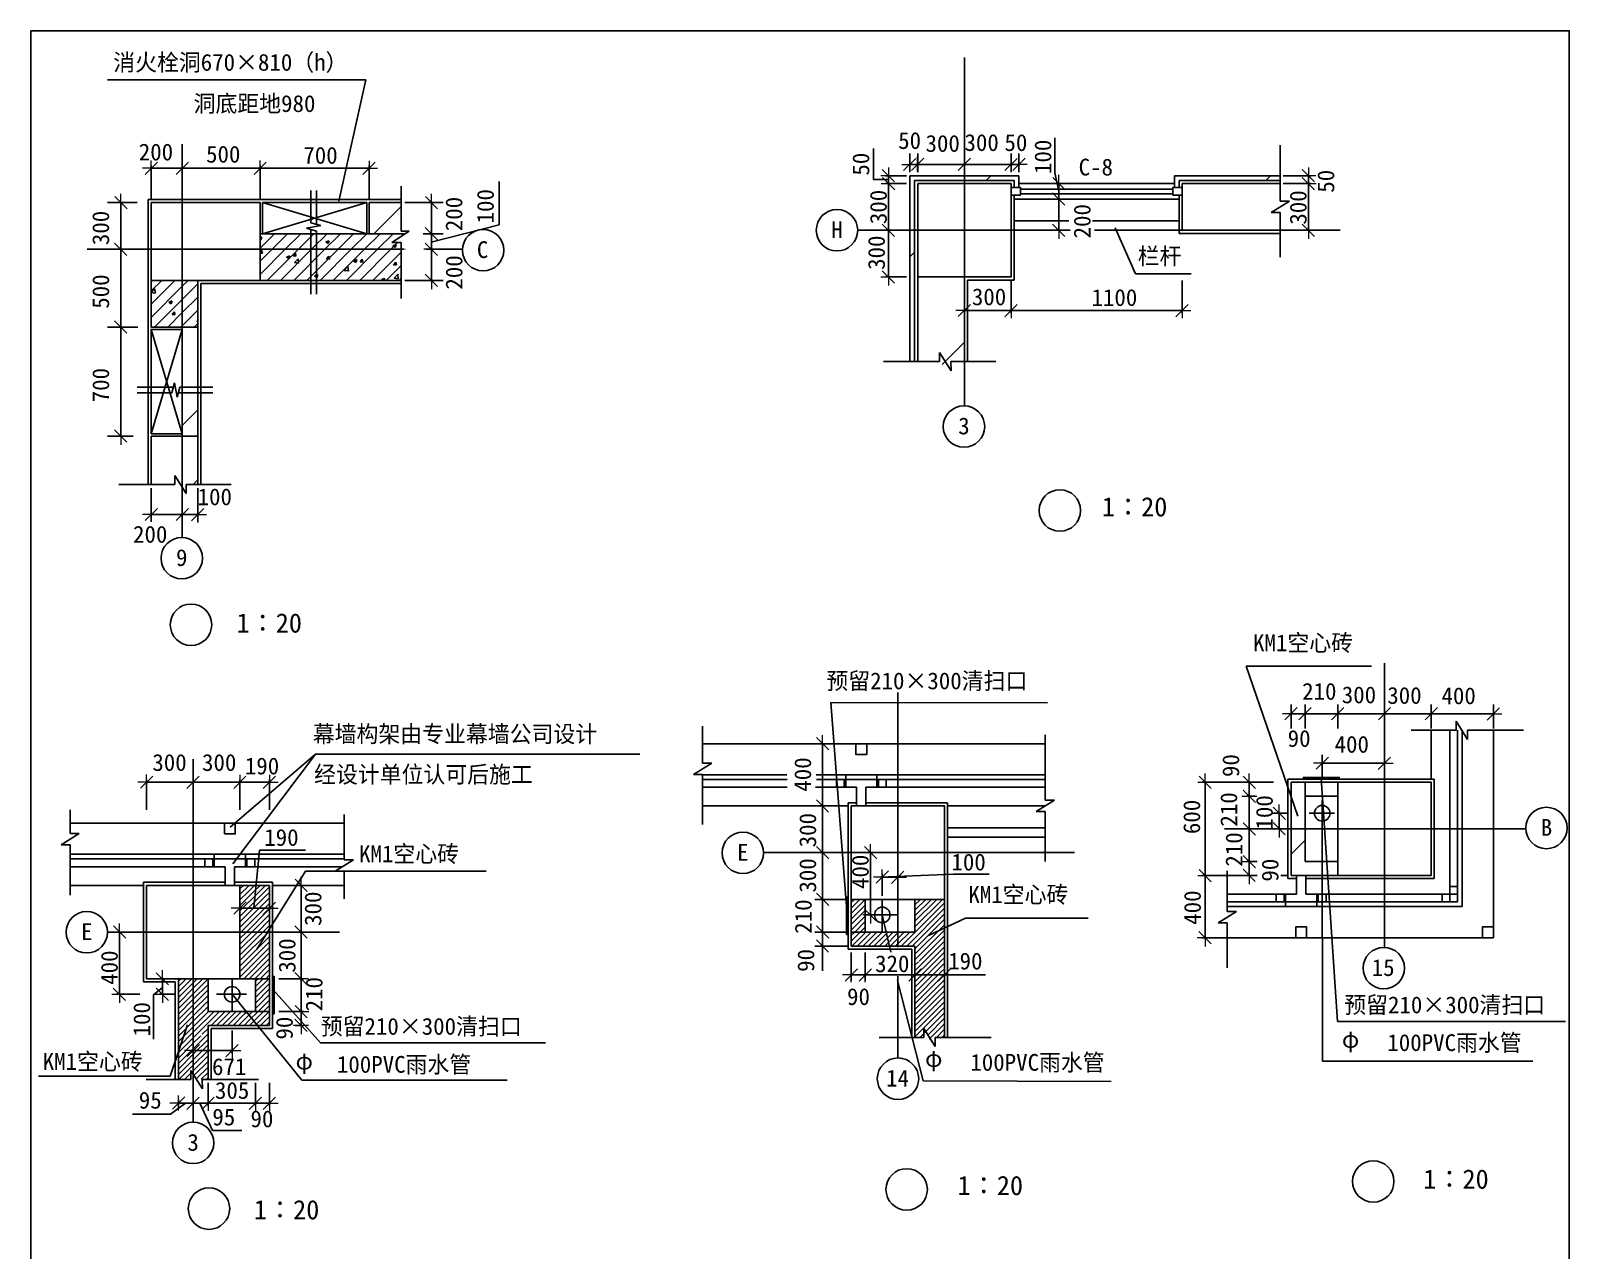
# Model space of a CAD drawing. Header units: metres. Extents: x 19712 to 59663, y -13056 to 41151.
# Drawn here: x 19712 to 59663, y 9496 to 41151 of the extents above; entities that cross this region are included whole.
import ezdxf

# ---------------------------------------------------------------- set-up
doc = ezdxf.new("R2010")
doc.units = ezdxf.units.M
for name, color, linetype in [('AXIS', 3, 'Continuous'), ('DOTE', 14, 'Continuous'), ('HATCH', 8, 'Continuous'), ('OTHER', 7, 'Continuous'), ('PUB_TEXT', 7, 'Continuous'), ('Q', 4, 'Continuous'), ('TEXT', 3, 'Continuous'), ('WALL', 4, 'Continuous'), ('WINDOW', 2, 'Continuous'), ('消防栓', 6, 'Continuous')]:
    doc.layers.add(name, color=color, linetype=linetype)
pattern_1 = [(45, (0, 0), (-2721.87, 2721.87), [])]

# ---------------------------------------------------------------- blocks, each defined once
blk = doc.blocks.new('_DIMX')
at = {"lineweight": 15}
for p, q in [((-711.17, 0), (747.42, 0)), ((1.41, 635.41), (1.41, -667.56))]:
    blk.add_line(p, q, dxfattribs=at)
blk.add_lwpolyline([(-539.72, -540.16), (525.27, 522.92)])

msp = doc.modelspace()

# ---------------------------------------------------------------- hatches: boundary and pattern name
at = {"layer": 'HATCH'}
h = msp.add_hatch(dxfattribs=at)
h.set_pattern_fill('ANSI31', scale=808.25)
h.paths.add_polyline_path([(42541.18, 32557.49), (42662.41, 32557.49), (42662.41, 35972.2), (42541.18, 35972.2)])
h.paths.add_polyline_path([(42662.41, 37265.41), (43955.62, 37265.41), (43955.62, 37386.64), (42541.18, 37386.64), (42541.18, 35972.2), (42662.41, 35972.2)])
h.paths.add_polyline_path([(45248.82, 37265.41), (45248.82, 37083.55), (45370.06, 37083.55), (45370.06, 37386.64), (43955.62, 37386.64), (43955.62, 37265.41)])
h = msp.add_hatch(dxfattribs=at)
h.set_pattern_fill('ANSI31', scale=808.25)
h.paths.add_polyline_path([(52143.95, 37265.41), (52143.95, 37386.64), (49411.32, 37386.64), (49411.32, 37083.55), (49532.56, 37083.55), (49532.56, 37265.41)])
h = msp.add_hatch(dxfattribs=at)
h.set_pattern_fill('AN31C', scale=1212.38)
h.set_pattern_definition(pattern_1)
h.paths.add_polyline_path([(49613.39, 37184.58), (49613.39, 35972.2), (52143.95, 35972.2), (52143.95, 36473.29), (51966.13, 36529.87), (52321.76, 36626.86), (52143.95, 36683.44), (52143.95, 37184.58)])
h = msp.add_hatch(dxfattribs=at)
h.set_pattern_fill('ANSI31', scale=808.25)
h.paths.add_polyline_path([(28495.6, 35882.82), (29469.92, 35882.82), (29509.96, 35893.74), (29332.15, 35950.32), (29332.15, 36691.09), (28495.6, 36691.09)])
h = msp.add_hatch(dxfattribs=at)
h.set_pattern_fill('AN31C', scale=1212.38)
h.set_pattern_definition(pattern_1)
h.paths.add_polyline_path([(42743.24, 32557.49), (43252.81, 32557.49), (43309.38, 32735.3), (43406.37, 32379.67), (43462.95, 32557.49), (43955.62, 32557.49), (43955.62, 34759.82), (42743.24, 34759.82)])
h = msp.add_hatch(dxfattribs=at)
h.set_pattern_fill('ANSI31', scale=808.2)
h.paths.add_polyline_path([(23647.19, 31896.56), (24050.13, 31896.56), (24050.13, 33458), (23647.19, 33458)])
h.paths.add_polyline_path([(23647.19, 31896.56), (23647.19, 31755.12), (24050.13, 31755.12), (24050.13, 31896.56)])
h.paths.add_polyline_path([(24050.13, 31755.12), (23647.19, 31755.12), (23647.19, 30629.11), (24050.13, 30629.11)])
h = msp.add_hatch(dxfattribs=at)
h.set_pattern_fill('AN31C', scale=1212.38)
h.set_pattern_definition(pattern_1)
h.paths.add_polyline_path([(23647.19, 30629.11), (22837.83, 30629.11), (22837.83, 30629.09), (22837.75, 30629.09), (22837.75, 29367.93), (23300.66, 29367.93), (23357.24, 29545.74), (23454.23, 29190.11), (23510.81, 29367.93), (23647.19, 29367.93)])
h.paths.add_polyline_path([(24050.13, 30629.11), (23647.19, 30629.11), (23647.19, 29367.93), (24050.13, 29367.93)])
h = msp.add_hatch(dxfattribs=at)
h.set_pattern_fill('ANSI31', scale=808.25)
h.paths.add_polyline_path([(53651.75, 19222.26), (53651.75, 19585.98), (52803.08, 19585.98), (52803.08, 21283.31), (52803.08, 21647.02), (52439.37, 21647.02), (52439.37, 19222.26)])
h.paths.add_polyline_path([(53651.75, 21283.31), (53651.75, 21647.02), (52803.08, 21647.02), (52803.08, 21283.31)])

# ---------------------------------------------------------------- linework, layer by layer
for p, q in [((46305.59, 37464.6), (46305.59, 38370.87)), ((41596.47, 37288.41), (41596.47, 38091.62)), ((31875.12, 36111.48), (31875.12, 37242.68)), ((41985.14, 37288.41), (41596.47, 37288.41)), ((46407.24, 36984.53), (46305.59, 37464.6)), ((30111.77, 35666.42), (31875.12, 36111.48)), ((25506.33, 18375.83), (25652.24, 19884.71)), ((25652.24, 19884.71), (26848.24, 19884.71)), ((41981.29, 19186.2), (43674.04, 19260.73)), ((43674.04, 19260.73), (44597.88, 19260.73)), ((23133.03, 16314.94), (22895.71, 16120.95)), ((22895.71, 16120.95), (22895.71, 14978.57)), ((23733.05, 13310.06), (23342.87, 13023.57)), ((24104.5, 13309.04), (24432.83, 12603.46)), ((23342.87, 13023.57), (22355.67, 13023.57)), ((24432.83, 12603.46), (25188.63, 12603.46))]:
    msp.add_line(p, q)
msp.add_lwpolyline([(19711.79, 41151.23), (59663.38, 41151.23), (59663.38, -13056.27), (19711.79, -13056.27)], close=True)
at = {"layer": 'AXIS'}
for p, q in [((42541.18, 37477.05), (42541.18, 37966.25)), ((42743.24, 37477.05), (42743.24, 37966.25)), ((42743.24, 37477.05), (42743.24, 37966.25)), ((43955.62, 37477.05), (43955.62, 37966.25)), ((43955.62, 37477.05), (43955.62, 37966.25)), ((45168, 37477.05), (45168, 37966.25)), ((45168, 37477.05), (45168, 37966.25)), ((45370.06, 37477.05), (45370.06, 37966.25)), ((22837.83, 36781.41), (22837.83, 37656.2)), ((22838.13, 37580.87), (23646.89, 37580.87)), ((23647.19, 36781.41), (23647.19, 37656.2)), ((23647.19, 36781.41), (23647.19, 37656.2)), ((23647.49, 37580.87), (25666.41, 37580.87)), ((25666.71, 36781.41), (25666.71, 37656.2)), ((25666.71, 36781.41), (25666.71, 37656.2)), ((25667.01, 37580.87), (28495.29, 37580.87)), ((28495.6, 36781.41), (28495.6, 37656.2)), ((42540.87, 37683.08), (42540.57, 37683.08)), ((42743.24, 37683.08), (42541.18, 37683.08)), ((42743.54, 37683.08), (42743.84, 37683.08)), ((42743.54, 37683.08), (43955.32, 37683.08)), ((43955.92, 37683.08), (45167.69, 37683.08)), ((45167.69, 37683.08), (45167.39, 37683.08)), ((45168, 37683.08), (45370.06, 37683.08)), ((45370.36, 37683.08), (45370.66, 37683.08)), ((42450.77, 37386.64), (41911.59, 37386.64)), ((42450.77, 37184.58), (41911.59, 37184.58)), ((42450.77, 37184.58), (41911.59, 37184.58)), ((41986.93, 37386.95), (41986.93, 37387.25)), ((41986.93, 37184.58), (41986.93, 37386.64)), ((41986.93, 37184.28), (41986.93, 37183.98)), ((41986.93, 37184.28), (41986.93, 35972.5)), ((45958.03, 37184.58), (46482.87, 37184.58)), ((46407.53, 37184.28), (46407.53, 36780.76)), ((52234.35, 37386.64), (52963.78, 37386.64)), ((52234.35, 37184.58), (52963.78, 37184.58)), ((52234.35, 37184.58), (52963.78, 37184.58)), ((52888.44, 37386.95), (52888.44, 37387.25)), ((52888.44, 37386.64), (52888.44, 37184.58)), ((52888.44, 37184.28), (52888.44, 37183.98)), ((52888.44, 37184.28), (52888.44, 35972.5)), ((45958.03, 36780.45), (46482.87, 36780.45)), ((45958.03, 36780.45), (46482.87, 36780.45)), ((46407.53, 36780.15), (46407.53, 35972.5)), ((22471.59, 36691.01), (21700.49, 36691.01)), ((22051.03, 36690.7), (22051.03, 35478.94)), ((29422.56, 36691.09), (30417.61, 36691.09)), ((30115.69, 35883.12), (30115.69, 36690.79)), ((42450.77, 35972.2), (41911.59, 35972.2)), ((42450.77, 35972.2), (41911.59, 35972.2)), ((41986.93, 35971.9), (41986.93, 34760.12)), ((45958.03, 35972.2), (46482.87, 35972.2)), ((52234.35, 35972.2), (52963.78, 35972.2)), ((29898.7, 35882.82), (30417.61, 35882.82)), ((29941.34, 35882.82), (30417.61, 35882.82)), ((30115.69, 35478.94), (30115.69, 35882.52)), ((22747.26, 35478.64), (21189.39, 35478.64)), ((22747.35, 35478.64), (21189.39, 35478.64)), ((22051.03, 33458.3), (22051.03, 35478.34)), ((29422.56, 35478.64), (29437.93, 35478.64)), ((29983.5, 35478.64), (30417.61, 35478.64)), ((30115.69, 34670.68), (30115.69, 35478.34)), ((30286.21, 35478.64), (30417.61, 35478.64)), ((42450.77, 34759.82), (41911.59, 34759.82)), ((29422.56, 34670.37), (30417.61, 34670.37)), ((43955.62, 34669.42), (43955.62, 33812.28)), ((45168, 34669.42), (45168, 33812.28)), ((45168, 34669.42), (45168, 33812.28)), ((49613.39, 34669.42), (49613.39, 33812.28)), ((45167.69, 33887.62), (43955.92, 33887.62)), ((49613.08, 33887.62), (45168.3, 33887.62)), ((22491.25, 33458), (21700.49, 33458)), ((22051.03, 30629.39), (22051.03, 33457.69)), ((22373.31, 30629.09), (21700.49, 30629.09)), ((52439.37, 23042.98), (52439.37, 23662.26)), ((52803.08, 23042.98), (52803.08, 23662.26)), ((52803.08, 23042.98), (52803.08, 23662.26)), ((53651.75, 23042.98), (53651.75, 23662.26)), ((53651.75, 23042.98), (53651.75, 23662.26)), ((54864.12, 23042.98), (54864.12, 23662.26)), ((54864.12, 23042.98), (54864.12, 23662.26)), ((56076.5, 23042.98), (56076.5, 23662.26)), ((56076.5, 23042.98), (56076.5, 23662.26)), ((57693.01, 23042.98), (57693.01, 23662.26)), ((52802.78, 23419.75), (52439.67, 23419.75)), ((53651.44, 23419.75), (52803.38, 23419.75)), ((53652.05, 23419.75), (54863.82, 23419.75)), ((54864.43, 23419.75), (56076.2, 23419.75)), ((56076.8, 23419.75), (57692.71, 23419.75)), ((40925.94, 22644.79), (40076.88, 22644.79)), ((40274.21, 21028.59), (40274.21, 22644.49)), ((53247.62, 21774.15), (53247.62, 22356.71)), ((53247.92, 22137), (54863.82, 22137)), ((54864.12, 21774.15), (54864.12, 22356.71)), ((22718.22, 20925.14), (22718.22, 21718.32)), ((22718.53, 21642.99), (23930.3, 21642.99)), ((23930.6, 20925.14), (23930.6, 21718.32)), ((23930.9, 21642.99), (25142.68, 21642.99)), ((25142.98, 20925.14), (25142.98, 21718.32)), ((25142.98, 20925.14), (25142.98, 21718.32)), ((25143.28, 21642.99), (25910.52, 21642.99)), ((25910.82, 20925.14), (25910.82, 21718.32)), ((51986.7, 21647.02), (50130.67, 21647.02)), ((50206.01, 21646.72), (50206.01, 19222.57)), ((51986.7, 21647.02), (51279.16, 21647.02)), ((51354.5, 21283.61), (51354.5, 21646.72)), ((23930.6, 20674.13), (23930.6, 21467.32)), ((51508.94, 21283.31), (51279.16, 21283.31)), ((51354.5, 20434.94), (51354.5, 21283.01)), ((40925.94, 21028.29), (40076.88, 21028.29)), ((40925.94, 21028.29), (40076.88, 21028.29)), ((40274.21, 19816.21), (40274.21, 21027.99)), ((52348.96, 20838.77), (51985.58, 20838.77)), ((52133.62, 20838.47), (52133.62, 20434.94)), ((51986.7, 20434.64), (51279.16, 20434.64)), ((51986.7, 20434.64), (51279.16, 20434.64)), ((51354.5, 19586.28), (51354.5, 20434.34)), ((52348.96, 20434.64), (51819.95, 20434.64)), ((40925.94, 19815.91), (40076.88, 19815.91)), ((40925.94, 19815.91), (40076.88, 19815.91)), ((40274.21, 18603.83), (40274.21, 19815.61)), ((41734.19, 19815.91), (41441.33, 19815.91)), ((41516.67, 18199.71), (41516.67, 19815.61)), ((51555.86, 19585.98), (51279.16, 19585.98)), ((51459.19, 19585.98), (51279.16, 19585.98)), ((51354.5, 19222.57), (51354.5, 19585.68)), ((41824.6, 18693.94), (41824.6, 19256.17)), ((41824.9, 19180.83), (42228.42, 19180.83)), ((42228.72, 18693.94), (42228.72, 19256.17)), ((51450.53, 19222.26), (50130.67, 19222.26)), ((50206.01, 19221.96), (50206.01, 17606.06)), ((51563.25, 19222.26), (51279.16, 19222.26)), ((26156.88, 18967.22), (26806.49, 18967.22)), ((26731.15, 18966.92), (26731.15, 17755.15)), ((25142.98, 17656), (25142.98, 18449.18)), ((25910.82, 17656), (25910.82, 18449.18)), ((40925.94, 18603.53), (40076.88, 18603.53)), ((40925.94, 18603.53), (40076.88, 18603.53)), ((40274.21, 17755.17), (40274.21, 18603.23)), ((25143.28, 18373.84), (25910.52, 18373.84)), ((41734.19, 18199.41), (41441.33, 18199.41)), ((22546.99, 17754.84), (21940.48, 17754.84)), ((22015.82, 16138.64), (22015.82, 17754.54)), ((26156.88, 17754.84), (26806.49, 17754.84)), ((26156.88, 17754.84), (26806.49, 17754.84)), ((26731.15, 17754.54), (26731.15, 16542.77)), ((40925.94, 17754.87), (40076.88, 17754.87)), ((40925.94, 17754.87), (40076.88, 17754.87)), ((40274.21, 16749.48), (40274.21, 17754.57)), ((51986.7, 17605.76), (50130.67, 17605.76)), ((40925.94, 17391.15), (40076.88, 17391.15)), ((41016.34, 17219.92), (41016.34, 16497.99)), ((41380.06, 17219.92), (41380.06, 16497.99)), ((41380.06, 17219.92), (41380.06, 16497.99)), ((42673.26, 17219.92), (42673.26, 16497.99)), ((42673.26, 17219.92), (42673.26, 16497.99)), ((43441.1, 17219.92), (43441.1, 16497.99)), ((23456.28, 16542.47), (23053.01, 16542.47)), ((23128.35, 16138.64), (23128.35, 16542.16)), ((26156.88, 16542.47), (26806.49, 16542.47)), ((26156.88, 16542.47), (26806.49, 16542.47)), ((26731.15, 16542.16), (26731.15, 15694.1)), ((41379.76, 16640.75), (41016.64, 16640.75)), ((42672.96, 16640.75), (41380.36, 16640.75)), ((44504.68, 16640.75), (42673.56, 16640.75)), ((22546.99, 16138.34), (21940.48, 16138.34)), ((23456.28, 16138.34), (23053.01, 16138.34)), ((26156.88, 15693.8), (26806.49, 15693.8)), ((26156.88, 15693.8), (26806.49, 15693.8)), ((26731.15, 15693.5), (26731.15, 15330.39)), ((23930.6, 15199.27), (23930.6, 14601.73)), ((24940.92, 15199.27), (24940.92, 14601.73)), ((26579.56, 15330.09), (26806.49, 15330.09)), ((24940.62, 14677.07), (23930.9, 14677.07)), ((23930.6, 13844.76), (23930.6, 13236.06)), ((23930.6, 13844.76), (23930.6, 13236.06)), ((24314.52, 13844.76), (24314.52, 13236.06)), ((24314.52, 13844.76), (24314.52, 13236.06)), ((25547.11, 13844.76), (25547.11, 13236.06)), ((25547.11, 13844.76), (25547.11, 13236.06)), ((25910.82, 13844.76), (25910.82, 13236.06)), ((23546.68, 13415.02), (23546.68, 13236.06)), ((23546.98, 13311.4), (23930.3, 13311.4)), ((23930.9, 13311.4), (24314.22, 13311.4)), ((24314.82, 13311.4), (25546.81, 13311.4)), ((25547.41, 13311.4), (25910.52, 13311.4))]:
    msp.add_line(p, q, dxfattribs=at)
at = {"layer": 'DOTE'}
for p, q in [((43955.62, 40457.22), (43955.62, 31412.54)), ((23647.19, 38204.07), (23647.19, 28005.96)), ((41191, 35972.2), (46693.7, 35972.2)), ((47335.93, 35972.2), (53717.25, 35972.2)), ((21175.47, 35478.64), (29402.73, 35478.64)), ((30018.7, 35478.64), (30920.08, 35478.64)), ((54864.12, 24737.05), (54864.12, 17350.64)), ((42228.72, 23975.33), (42228.72, 17365.89)), ((23930.6, 22239.87), (23930.6, 12833.99)), ((53567.97, 20838.77), (52909.46, 20838.77)), ((53247.62, 21170.86), (53247.62, 20434.64)), ((50713.95, 20434.64), (58539.08, 20434.64)), ((38744, 19815.91), (46820.19, 19815.91)), ((41824.6, 18603.53), (41824.6, 17754.87)), ((42228.72, 18199.41), (41380.06, 18199.41)), ((21708.6, 17754.84), (27729.78, 17754.84)), ((24940.92, 16542.47), (24940.92, 15693.8)), ((42228.72, 16612.61), (42228.72, 14488.63)), ((25311.38, 16138.34), (24534.43, 16138.34))]:
    msp.add_line(p, q, dxfattribs=at)
at = {"layer": 'HATCH'}
for p, q in [((25142.98, 18873.43), (25236.78, 18967.22)), ((25142.98, 18730.55), (25379.66, 18967.22)), ((25142.98, 18159.03), (25827.99, 18844.03)), ((25142.98, 18587.67), (25353.49, 18798.17)), ((25142.98, 18444.79), (25496.37, 18798.17)), ((25142.98, 18301.91), (25639.25, 18798.17)), ((25353.49, 18798.17), (25522.54, 18967.22)), ((25496.37, 18798.17), (25665.42, 18967.22)), ((25639.25, 18798.17), (25808.3, 18967.22)), ((25782.13, 18798.17), (25910.82, 18926.87)), ((25818.45, 18691.61), (25910.82, 18783.99)), ((25142.98, 18016.15), (25818.45, 18691.61)), ((25142.98, 17873.27), (25818.45, 18548.73)), ((25167.44, 17754.84), (25910.82, 18498.23)), ((25818.45, 18548.73), (25910.82, 18641.11)), ((41016.34, 18520.86), (41099.01, 18603.53)), ((41016.34, 18377.98), (41241.89, 18603.53)), ((41016.34, 18235.1), (41380.06, 18598.81)), ((41016.34, 18092.22), (41380.06, 18455.93)), ((42315.6, 17391.15), (43441.1, 18516.65)), ((42673.26, 18463.22), (42813.58, 18603.53)), ((42673.26, 18320.34), (42956.46, 18603.53)), ((42673.26, 18177.45), (43099.34, 18603.53)), ((42673.26, 18034.57), (43242.22, 18603.53)), ((42673.26, 17891.69), (43385.1, 18603.53)), ((25310.32, 17754.84), (25910.82, 18355.35)), ((25453.2, 17754.84), (25910.82, 18212.46)), ((25596.08, 17754.84), (25910.82, 18069.58)), ((41016.34, 17949.34), (41380.06, 18313.05)), ((41016.34, 17806.46), (41380.06, 18170.17)), ((41107.63, 17754.87), (41380.06, 18027.29)), ((42458.48, 17391.15), (43441.1, 18373.77)), ((42601.36, 17391.15), (43441.1, 18230.89)), ((42673.26, 17320.17), (43441.1, 18088.01)), ((25142.98, 17730.39), (25167.44, 17754.84)), ((25142.98, 17587.51), (25310.32, 17754.84)), ((25142.98, 17444.63), (25453.2, 17754.84)), ((25142.98, 17301.74), (25596.08, 17754.84)), ((25142.98, 17158.86), (25738.96, 17754.84)), ((25142.98, 17015.98), (25881.84, 17754.84)), ((25142.98, 16873.1), (25910.82, 17640.94)), ((25738.96, 17754.84), (25910.82, 17926.7)), ((25881.84, 17754.84), (25910.82, 17783.82)), ((41016.34, 17663.58), (41107.63, 17754.87)), ((41016.34, 17520.7), (41250.51, 17754.87)), ((41029.68, 17391.15), (41393.39, 17754.87)), ((41172.56, 17391.15), (41536.27, 17754.87)), ((41250.51, 17754.87), (41380.06, 17884.41)), ((41315.44, 17391.15), (41679.15, 17754.87)), ((41458.32, 17391.15), (41822.03, 17754.87)), ((41601.2, 17391.15), (41964.91, 17754.87)), ((41744.08, 17391.15), (42107.79, 17754.87)), ((41886.96, 17391.15), (42228.72, 17732.92)), ((42029.84, 17391.15), (42228.72, 17590.04)), ((42228.72, 17732.92), (42250.67, 17754.87)), ((42228.72, 17590.04), (42393.55, 17754.87)), ((42228.72, 17447.16), (42536.43, 17754.87)), ((42673.26, 17177.29), (43441.1, 17945.13)), ((42673.26, 17034.41), (43441.1, 17802.25)), ((42779.39, 16997.66), (43441.1, 17659.37)), ((25142.98, 16730.22), (25910.82, 17498.06)), ((25142.98, 16587.34), (25910.82, 17355.18)), ((25240.98, 16542.47), (25910.82, 17212.3)), ((42172.72, 17391.15), (42228.72, 17447.16)), ((42922.27, 16997.66), (43441.1, 17516.49)), ((43065.15, 16997.66), (43441.1, 17373.61)), ((43208.03, 16997.66), (43441.1, 17230.73)), ((25383.86, 16542.47), (25910.82, 17069.42)), ((25526.74, 16542.47), (25910.82, 16926.54)), ((25669.62, 16542.47), (25910.82, 16783.66)), ((42673.26, 16748.65), (42972.22, 17047.61)), ((42673.26, 16605.77), (43065.15, 16997.66)), ((42673.26, 16462.89), (43208.03, 16997.66)), ((42673.26, 16320.01), (43348.73, 16995.48)), ((42673.26, 16891.53), (42765.63, 16983.9)), ((42673.26, 16177.13), (43348.73, 16852.6)), ((43348.73, 16995.48), (43441.1, 17087.85)), ((43348.73, 16852.6), (43441.1, 16944.97)), ((43348.73, 16709.72), (43441.1, 16802.09)), ((23546.68, 16484.49), (23604.66, 16542.47)), ((23546.68, 16341.61), (23747.54, 16542.47)), ((23546.68, 16198.73), (23890.42, 16542.47)), ((23546.68, 16055.85), (23930.6, 16439.77)), ((23930.6, 16439.77), (24033.3, 16542.47)), ((23930.6, 16296.89), (24176.18, 16542.47)), ((23930.6, 16154.01), (24314.52, 16537.93)), ((23930.6, 16011.13), (24314.52, 16395.05)), ((25547.11, 16484.59), (25604.98, 16542.47)), ((25547.11, 16341.71), (25747.86, 16542.47)), ((25547.11, 16198.83), (25890.75, 16542.47)), ((25547.11, 16055.95), (25910.82, 16419.66)), ((25812.5, 16542.47), (25910.82, 16640.78)), ((42673.26, 16034.25), (43348.73, 16709.72)), ((42673.26, 15891.37), (43441.1, 16659.21)), ((42673.26, 15748.49), (43441.1, 16516.33)), ((23546.68, 15912.97), (23930.6, 16296.89)), ((23546.68, 15770.09), (23930.6, 16154.01)), ((23546.68, 15627.21), (23930.6, 16011.13)), ((23930.6, 15868.25), (24314.52, 16252.17)), ((23930.6, 15725.37), (24314.52, 16109.29)), ((25547.11, 15913.07), (25910.82, 16276.78)), ((25547.11, 15770.19), (25910.82, 16133.9)), ((25613.6, 15693.8), (25910.82, 15991.02)), ((42673.26, 15605.61), (43441.1, 16373.45)), ((42673.26, 15462.73), (43441.1, 16230.57)), ((42673.26, 15319.85), (43441.1, 16087.69)), ((23546.68, 15484.33), (23930.6, 15868.25)), ((23546.68, 15341.45), (23930.6, 15725.37)), ((23546.68, 15198.57), (23930.6, 15582.49)), ((23930.6, 15582.49), (24314.52, 15966.41)), ((23930.6, 15439.6), (24314.52, 15823.52)), ((23930.6, 15296.72), (24327.68, 15693.8)), ((23930.6, 15153.84), (24470.56, 15693.8)), ((23930.6, 15010.96), (24613.44, 15693.8)), ((24392.61, 15330.09), (24756.32, 15693.8)), ((24535.49, 15330.09), (24899.2, 15693.8)), ((24678.37, 15330.09), (25042.08, 15693.8)), ((24821.25, 15330.09), (25184.96, 15693.8)), ((24964.13, 15330.09), (25270.4, 15636.36)), ((25270.4, 15636.36), (25327.84, 15693.8)), ((25327.02, 15550.1), (25470.72, 15693.8)), ((25383.64, 15463.84), (25613.6, 15693.8)), ((25440.26, 15377.58), (25756.48, 15693.8)), ((25535.65, 15330.09), (25899.36, 15693.8)), ((25756.48, 15693.8), (25910.82, 15848.14)), ((25899.36, 15693.8), (25910.82, 15705.26)), ((42673.26, 15176.97), (43441.1, 15944.81)), ((42673.26, 15034.09), (43441.1, 15801.93)), ((42803.52, 15021.47), (43441.1, 15659.05)), ((23546.68, 15055.68), (23930.6, 15439.6)), ((23546.68, 14912.8), (23930.6, 15296.72)), ((24163.92, 15101.4), (24314.52, 15252)), ((25107.01, 15330.09), (25327.02, 15550.1)), ((25249.89, 15330.09), (25383.64, 15463.84)), ((25392.77, 15330.09), (25440.26, 15377.58)), ((25678.53, 15330.09), (25910.82, 15562.38)), ((25821.41, 15330.09), (25910.82, 15419.5)), ((43015.34, 15090.41), (43441.1, 15516.17)), ((43045.95, 14978.14), (43441.1, 15373.29)), ((43232.16, 15021.47), (43441.1, 15230.41)), ((23546.68, 14769.92), (23930.6, 15153.84)), ((23546.68, 14627.04), (23930.6, 15010.96)), ((23546.68, 14484.16), (23930.6, 14868.08)), ((23930.6, 14725.2), (24306.8, 15101.4)), ((23930.6, 14868.08), (24125.74, 15063.22)), ((23930.6, 14582.32), (24314.52, 14966.24)), ((23930.6, 14439.44), (24314.52, 14823.36)), ((24306.8, 15101.4), (24314.52, 15109.12)), ((43375.05, 15021.47), (43441.1, 15087.53)), ((23546.68, 14341.28), (23930.6, 14725.2)), ((23546.68, 14198.4), (23930.6, 14582.32)), ((23546.68, 14055.52), (23930.6, 14439.44)), ((23930.6, 14296.56), (24314.52, 14680.48)), ((23930.6, 14153.68), (24314.52, 14537.6)), ((23947.09, 14027.29), (24314.52, 14394.72)), ((23569.21, 13935.17), (23930.6, 14296.56)), ((23712.09, 13935.17), (23866.55, 14089.63)), ((23877.4, 14100.47), (23930.6, 14153.68)), ((24006.41, 13943.73), (24314.52, 14251.84)), ((24140.73, 13935.17), (24314.52, 14108.96)), ((23938.63, 13875.95), (23939.1, 13876.42)), ((24283.61, 13935.17), (24314.52, 13966.08))]:
    msp.add_line(p, q, dxfattribs=at)
at = {"layer": 'OTHER'}
for p, q in [((52155.01, 36728.9), (52155.01, 38184.06)), ((42541.18, 37386.64), (42541.18, 32557.49)), ((42541.18, 37386.64), (45370.06, 37386.64)), ((42662.41, 37265.41), (42662.41, 32557.49)), ((42662.41, 37265.41), (45248.82, 37265.41)), ((45248.82, 37265.41), (45248.82, 37083.55)), ((45370.06, 37386.64), (45370.06, 37083.55)), ((49411.32, 37386.64), (52143.95, 37386.64)), ((49411.32, 37083.55), (49411.32, 37386.64)), ((49532.56, 37265.41), (52143.95, 37265.41)), ((49532.56, 37083.55), (49532.56, 37265.41)), ((22757, 36771.83), (29332.15, 36771.83)), ((22757, 29367.93), (22757, 36771.83)), ((26988.26, 37006.19), (26988.26, 36165.02)), ((27129.7, 37006.19), (27129.7, 36125.73)), ((29332.15, 37113.57), (29332.15, 35950.32)), ((45248.82, 36881.49), (45248.82, 34679)), ((49532.56, 35891.38), (49532.56, 36881.49)), ((28434.98, 36691.01), (25727.33, 35882.74)), ((25727.33, 36691.01), (28434.98, 35882.74)), ((51920.95, 36434.23), (52394.97, 36729.29)), ((52155.01, 36434.59), (51920.95, 36434.23)), ((52394.97, 36729.29), (52155.01, 36728.9)), ((52155.01, 35271.34), (52155.01, 36434.59)), ((27242.86, 36094.29), (26875.1, 36023.57)), ((26875.1, 36023.57), (27129.7, 35952.85)), ((26988.26, 36165.02), (27242.86, 36094.29)), ((26988.26, 35992.14), (26988.26, 34315.91)), ((46665.98, 36214.68), (45248.82, 36214.68)), ((46707.56, 35972.2), (45248.82, 35972.2)), ((49532.56, 36214.68), (47280.49, 36214.68)), ((49532.56, 35972.2), (47451.44, 35972.2)), ((47871.2, 36032.56), (48402.19, 34841.37)), ((27129.7, 35952.85), (27129.7, 34315.91)), ((29540.03, 35950.68), (29092.19, 35655.62)), ((29092.19, 35655.62), (29332.15, 35656.01)), ((29332.15, 35950.32), (29540.03, 35950.68)), ((29332.15, 35656.01), (29332.15, 34200.85)), ((49532.56, 35891.38), (52143.95, 35891.38)), ((48402.19, 34841.37), (49849.14, 34841.37)), ((29332.15, 34589.55), (24130.96, 34589.55)), ((24130.96, 34589.55), (24130.96, 29367.93)), ((45248.82, 34679), (44036.44, 34679)), ((44036.44, 34679), (44036.44, 32557.49)), ((22837.73, 33397.37), (23646, 30689.73)), ((23646, 33397.37), (22837.73, 30689.73)), ((43314.1, 32801.96), (43314.49, 32562)), ((43609.15, 32327.94), (43314.1, 32801.96)), ((43314.49, 32562), (41859.32, 32562)), ((44772.04, 32562), (43608.8, 32562)), ((43608.8, 32562), (43609.15, 32327.94)), ((23373.57, 31755.12), (23444.29, 32009.72)), ((23444.29, 32009.72), (23515.01, 31641.96)), ((22474.72, 31896.56), (23412.86, 31896.56)), ((22474.72, 31755.12), (23373.57, 31755.12)), ((23515.01, 31641.96), (23585.74, 31896.56)), ((23546.45, 31755.12), (24435.45, 31755.12)), ((23585.74, 31896.56), (24435.45, 31896.56)), ((23454.84, 29609.13), (23455.22, 29369.17)), ((23749.89, 29135.11), (23454.84, 29609.13)), ((23455.22, 29369.17), (22000.06, 29369.17)), ((24912.78, 29369.17), (23749.53, 29369.17)), ((23749.53, 29369.17), (23749.89, 29135.11)), ((51276.47, 24660.59), (52614.53, 20760.24)), ((54528.08, 24660.59), (51276.47, 24660.59)), ((40918.62, 18081.77), (40486.47, 23715.02)), ((46113.08, 23707.14), (40486.47, 23715.02)), ((56724.61, 22997.24), (56724.25, 23231.29)), ((56724.25, 23231.29), (57019.3, 22757.28)), ((37158.8, 22142.19), (37158.8, 23096.04)), ((46057.35, 21180.87), (46057.35, 22878.69)), ((55561.36, 22997.24), (56724.61, 22997.24)), ((56076.5, 21727.85), (56076.5, 22994.54)), ((57018.92, 22997.24), (58474.08, 22997.24)), ((57019.3, 22757.28), (57018.92, 22997.24)), ((57693.01, 17605.76), (57693.01, 22994.54)), ((24886.13, 20478.1), (27104.4, 22375.48)), ((24958.94, 19527.29), (27104.4, 22375.48)), ((27104.4, 22375.48), (35526.42, 22375.48)), ((46054.49, 22644.79), (37142.99, 22644.79)), ((36924.75, 21847.53), (37398.77, 22142.58)), ((37398.77, 22142.58), (37158.8, 22142.19)), ((37158.8, 21847.88), (36924.75, 21847.53)), ((37158.8, 20544.84), (37158.8, 21847.88)), ((40874.9, 21715.3), (40874.9, 21836.54)), ((41683.15, 21715.3), (41683.15, 21836.54)), ((52358.54, 19141.44), (52358.54, 21727.85)), ((52358.54, 21727.85), (56157.33, 21727.85)), ((53641.66, 15436.27), (53223.46, 21750.75)), ((56157.33, 19141.44), (56157.33, 21727.85)), ((45823.3, 20886.2), (46297.31, 21181.25)), ((46297.31, 21181.25), (46057.35, 21180.87)), ((20731.6, 20310.09), (20731.6, 20931.51)), ((27853.25, 19632.04), (27853.25, 20809.1)), ((40935.52, 21028.29), (37142.99, 21028.29)), ((40935.52, 21109.11), (40935.52, 17310.33)), ((41157.79, 21109.11), (40935.52, 21109.11)), ((43521.93, 21109.11), (41400.26, 21109.11)), ((43521.93, 21109.11), (43521.93, 15021.47)), ((46054.49, 21028.29), (43521.93, 21028.29)), ((46057.35, 20886.56), (45823.3, 20886.2)), ((46057.35, 19583.52), (46057.35, 20886.56)), ((53256.02, 14402.16), (53247.62, 20838.77)), ((27850.41, 20583.73), (20722.48, 20583.73)), ((43521.93, 20462.51), (46054.49, 20462.51)), ((20497.54, 20015.43), (20971.56, 20310.48)), ((20731.6, 20015.78), (20497.54, 20015.43)), ((20971.56, 20310.48), (20731.6, 20310.09)), ((20731.6, 18712.75), (20731.6, 20015.78)), ((43521.93, 20220.04), (46054.49, 20220.04)), ((24476.17, 19654.24), (24476.17, 19775.48)), ((25284.43, 19654.24), (25284.43, 19775.48)), ((27619.19, 19337.38), (28093.21, 19632.43)), ((28093.21, 19632.43), (27853.25, 19632.04)), ((26843.07, 19338.27), (25573.8, 17297.58)), ((26843.07, 19338.27), (31537.84, 19338.27)), ((27853.25, 19337.73), (27619.19, 19337.38)), ((27853.25, 18618.96), (27853.25, 19337.73)), ((51546.32, 19222.26), (50778.68, 19222.26)), ((50778.84, 18287.97), (50778.84, 19342.22)), ((52358.54, 19222.26), (52177.47, 19222.26)), ((22637.4, 18967.22), (20722.48, 18967.22)), ((22637.4, 16461.64), (22637.4, 19048.05)), ((22637.4, 19048.05), (24759.06, 19048.05)), ((25001.54, 19048.05), (25991.65, 19048.05)), ((25991.65, 19048.05), (25991.65, 15249.26)), ((25991.65, 18967.22), (27850.41, 18967.22)), ((52358.54, 19141.44), (52580.81, 19141.44)), ((52823.29, 19141.44), (56157.33, 19141.44)), ((52297.92, 18535.25), (52297.92, 18414.01)), ((53106.17, 18535.25), (53106.17, 18414.01)), ((42050.65, 17236.36), (41824.6, 18199.41)), ((43989.48, 18111.85), (43024.47, 17666.99)), ((43989.48, 18111.85), (47174.35, 18111.85)), ((50544.78, 17993.3), (51018.8, 18288.35)), ((50778.84, 17993.66), (50544.78, 17993.3)), ((51018.8, 18288.35), (50778.84, 18287.97)), ((50778.84, 16830.41), (50778.84, 17993.66)), ((41380.06, 17754.87), (41016.34, 17754.87)), ((57693.01, 17605.76), (50778.68, 17605.76)), ((40935.52, 17310.33), (42592.44, 17310.33)), ((42592.44, 17310.33), (42592.44, 15021.47)), ((23465.86, 16461.64), (22637.4, 16461.64)), ((23465.86, 16461.64), (23465.86, 13935.17)), ((25910.82, 16542.47), (25547.11, 16542.47)), ((42888.03, 13888.91), (42223.45, 16500.19)), ((26750.4, 13912.02), (24940.92, 16138.34)), ((27236.92, 14883.44), (26012.12, 16249.24)), ((25910.82, 15693.8), (25547.11, 15693.8)), ((23329.45, 14017.25), (23782.57, 15346.61)), ((25991.65, 15249.26), (24395.35, 15249.26)), ((24395.35, 15249.26), (24395.35, 13935.17)), ((42904.34, 15019.74), (42903.98, 15253.8)), ((42903.98, 15253.8), (43199.04, 14779.78)), ((59565.12, 15430.09), (53641.66, 15436.27)), ((27236.92, 14883.44), (33081.14, 14883.41)), ((41741.09, 15019.74), (42904.34, 15019.74)), ((43198.65, 15019.74), (44653.81, 15019.74)), ((43199.04, 14779.78), (43198.65, 15019.74)), ((58714.97, 14402.16), (53256.02, 14402.16)), ((19916.58, 14018.1), (23329.45, 14017.25)), ((23872.5, 13926.14), (23872.14, 14160.2)), ((23872.14, 14160.2), (24167.2, 13686.18)), ((22709.25, 13926.14), (23872.5, 13926.14)), ((24166.81, 13926.14), (25621.97, 13926.14)), ((24167.2, 13686.18), (24166.81, 13926.14)), ((26750.4, 13912.02), (32086.92, 13912.02)), ((42888.03, 13888.91), (47767.74, 13878.35))]:
    msp.add_line(p, q, dxfattribs=at)
for points in [[(45168, 36881.49), (45410.47, 36881.49), (45410.47, 37083.55), (45168, 37083.55)], [(49370.91, 36881.49), (49613.39, 36881.49), (49613.39, 37083.55), (49370.91, 37083.55)], [(41420.47, 22361.91), (41137.58, 22361.91), (41137.58, 22644.79), (41420.47, 22644.79)], [(40834.49, 21513.24), (40632.42, 21513.24), (40632.42, 21715.3), (40834.49, 21715.3)], [(41723.56, 21513.24), (41925.63, 21513.24), (41925.63, 21715.3), (41723.56, 21715.3)], [(53692.16, 21727.85), (53692.16, 21768.26), (52762.67, 21768.26), (52762.67, 21727.85)], [(24738.86, 20300.84), (25021.74, 20300.84), (25021.74, 20583.73), (24738.86, 20583.73)], [(24435.76, 19452.17), (24233.7, 19452.17), (24233.7, 19654.24), (24435.76, 19654.24)], [(25324.84, 19452.17), (25526.9, 19452.17), (25526.9, 19654.24), (25324.84, 19654.24)], [(56763.52, 18737.31), (56561.45, 18737.31), (56561.45, 18939.38), (56763.52, 18939.38)], [(40895.11, 17694.25), (40935.52, 17694.25), (40935.52, 18664.15), (40895.11, 18664.15)], [(52257.51, 18737.31), (52055.45, 18737.31), (52055.45, 18535.25), (52257.51, 18535.25)], [(53146.59, 18737.31), (53348.65, 18737.31), (53348.65, 18535.25), (53146.59, 18535.25)], [(56561.45, 18535.25), (56359.39, 18535.25), (56359.39, 18737.31), (56561.45, 18737.31)], [(52843.49, 17605.76), (52560.6, 17605.76), (52560.6, 17888.65), (52843.49, 17888.65)], [(57693.01, 17605.76), (57410.12, 17605.76), (57410.12, 17888.65), (57693.01, 17888.65)], [(25991.65, 15633.18), (26032.06, 15633.18), (26032.06, 16603.08), (25991.65, 16603.08)]]:
    msp.add_lwpolyline(points, close=True, dxfattribs=at)
for points in [[(41400.26, 21513.24), (41683.15, 21513.24), (41683.15, 21715.3), (40874.9, 21715.3), (40874.9, 21513.24), (41157.79, 21513.24)], [(41157.79, 21513.24), (41157.79, 21028.29), (41400.26, 21028.29), (41400.26, 21513.24)], [(25001.54, 19452.17), (25284.43, 19452.17), (25284.43, 19654.24), (24476.17, 19654.24), (24476.17, 19452.17), (24759.06, 19452.17)], [(24759.06, 19452.17), (24759.06, 18967.22), (25001.54, 18967.22), (25001.54, 19452.17)], [(52580.81, 18737.31), (52580.81, 19222.26), (52823.29, 19222.26), (52823.29, 18737.31)], [(52823.29, 18737.31), (53106.17, 18737.31), (53106.17, 18535.25), (52297.92, 18535.25), (52297.92, 18737.31), (52580.81, 18737.31)]]:
    msp.add_lwpolyline(points, dxfattribs=at)
for centre in [(53247.62, 20838.77), (41824.6, 18199.41), (24940.92, 16138.34)]:
    msp.add_circle(centre, 202.06, dxfattribs=at)
at = {"layer": 'PUB_TEXT'}
for centre in [(40647.57, 35972.73), (31459.13, 35454.25), (43945.25, 30878.21), (46436.12, 28698.29), (23632.31, 27460.06), (23873.59, 25732.26), (59072.45, 20456.58), (38203.27, 19810.34), (21166.75, 17749.68), (54848.09, 16818.06), (42232.93, 13947.61), (23927.24, 12280.91), (42458.48, 11074.01), (54574.05, 11280.78), (24339.44, 10575.61)]:
    msp.add_circle(centre, 537.92, dxfattribs=at)
at = {"layer": 'WALL'}
for p, q in [((28411.74, 39875.64), (21703.36, 39875.64)), ((27709.08, 36730.07), (28411.74, 39875.64)), ((49613.39, 35972.2), (49613.39, 37184.58)), ((49613.39, 37184.58), (52143.95, 37184.58)), ((22837.67, 36691.01), (22837.75, 33458)), ((23039.74, 36691.09), (25666.71, 36691.09)), ((25666.71, 36691.09), (25666.71, 35882.82)), ((28495.6, 36691.09), (28495.6, 35882.74)), ((28495.6, 36691.09), (29332.15, 36691.09)), ((49613.39, 35972.2), (52143.95, 35972.2)), ((22837.69, 35882.82), (22837.83, 35882.82)), ((25666.71, 35882.82), (29436.86, 35882.82)), ((25666.71, 35854.39), (25695.15, 35882.82)), ((25666.71, 35511.47), (26037.97, 35882.74)), ((25666.71, 35779.5), (25714.94, 35798.01)), ((25666.71, 35740.69), (25690.35, 35724.75)), ((25690.46, 35723.77), (25715.05, 35797.03)), ((25958.9, 35862.64), (25958.9, 35862.64)), ((25961.85, 35757.95), (25961.85, 35757.95)), ((25976.79, 35478.64), (26380.88, 35882.74)), ((26249.4, 35596.44), (26249.4, 35596.44)), ((26291.53, 35597.75), (26291.53, 35597.75)), ((26319.7, 35478.64), (26723.8, 35882.74)), ((26584.33, 35843.32), (26584.33, 35843.32)), ((26662.62, 35478.64), (27066.71, 35882.74)), ((26706.2, 35561.71), (26706.2, 35561.71)), ((26938.72, 35570.4), (26938.72, 35570.4)), ((26956.44, 35717.8), (26956.44, 35717.8)), ((27005.53, 35478.64), (27409.62, 35882.74)), ((27348.44, 35478.64), (27752.53, 35882.74)), ((27372.39, 35668.33), (27457.28, 35700.91)), ((27372.39, 35668.33), (27432.7, 35627.65)), ((27432.81, 35626.67), (27457.39, 35699.93)), ((27471.88, 35662.51), (27471.88, 35662.51)), ((27663.49, 35839.17), (27663.49, 35839.17)), ((27691.35, 35478.64), (28095.45, 35882.74)), ((27775.39, 35702.47), (27775.39, 35702.47)), ((27811.66, 35608.24), (27811.66, 35608.24)), ((28034.27, 35478.64), (28438.45, 35882.82)), ((28234.55, 35762.92), (28234.55, 35762.92)), ((28377.18, 35478.64), (28781.36, 35882.82)), ((28434.14, 35693.6), (28434.14, 35693.6)), ((28720.09, 35478.64), (29124.27, 35882.82)), ((29000.23, 35863.72), (29000.23, 35863.72)), ((29046.52, 35771.22), (29046.52, 35771.22)), ((29063, 35478.64), (29235.84, 35651.47)), ((29114.74, 35571.23), (29199.63, 35603.82)), ((29114.74, 35571.23), (29175.05, 35530.55)), ((29175.16, 35529.57), (29199.74, 35602.84)), ((25666.71, 35168.56), (25976.79, 35478.64)), ((25666.71, 34825.65), (26319.7, 35478.64)), ((25666.71, 35397.43), (25712.83, 35452.39)), ((25666.71, 35381.65), (25726.84, 35376.39)), ((25726.95, 35375.41), (25712.94, 35451.41)), ((25854.35, 34670.37), (26662.62, 35478.64)), ((25899.96, 35462.24), (25899.96, 35462.24)), ((25943.53, 35461.3), (25943.53, 35461.3)), ((25947.11, 35354.36), (25947.11, 35354.36)), ((26197.26, 34670.37), (27005.53, 35478.64)), ((26247.03, 35501.25), (26247.03, 35501.25)), ((26353.73, 35277.3), (26438.61, 35309.88)), ((26353.73, 35277.3), (26414.03, 35236.62)), ((26414.14, 35235.64), (26438.72, 35308.91)), ((26523.97, 35306.65), (26582.42, 35376.31)), ((26523.97, 35306.65), (26596.43, 35300.31)), ((26540.17, 34670.37), (27348.44, 35478.64)), ((26547.16, 35434.9), (26547.16, 35434.9)), ((26558.75, 35132.88), (26653.18, 35231.3)), ((26569.59, 35439.73), (26569.59, 35439.73)), ((26596.55, 35299.33), (26582.53, 35375.33)), ((26666.68, 35115.33), (26653.28, 35230.47)), ((26712.42, 35172.16), (26712.42, 35172.16)), ((26883.09, 34670.37), (27691.35, 35478.64)), ((27152.94, 35184.33), (27152.94, 35184.33)), ((27181.97, 35517.34), (27181.97, 35517.34)), ((27194.35, 35407.55), (27194.35, 35407.55)), ((27226, 34670.37), (28034.27, 35478.64)), ((27393.56, 35230.57), (27452.01, 35300.23)), ((27393.56, 35230.57), (27466.03, 35224.24)), ((27419.46, 35293.52), (27419.46, 35293.52)), ((27466.14, 35223.25), (27452.12, 35299.25)), ((27456.45, 35224.29), (27456.45, 35224.29)), ((27568.91, 34670.37), (28377.18, 35478.64)), ((27585.92, 35543.06), (27585.92, 35543.06)), ((27796.92, 35204.65), (27796.92, 35204.65)), ((27841.55, 35380.21), (27841.55, 35380.21)), ((27911.82, 34670.37), (28720.09, 35478.64)), ((27915.61, 35284.74), (27915.61, 35284.74)), ((28096.07, 35180.2), (28180.96, 35212.79)), ((28096.07, 35180.2), (28156.38, 35139.52)), ((28126.51, 35414.89), (28126.51, 35414.89)), ((28156.49, 35138.54), (28181.07, 35211.81)), ((28233.11, 35515.71), (28233.11, 35515.71)), ((28254.74, 34670.37), (29063, 35478.64)), ((28263.15, 35154.5), (28321.6, 35224.15)), ((28335.73, 35147.17), (28321.71, 35223.17)), ((28419.4, 35290.01), (28419.4, 35290.01)), ((28488.74, 35352.86), (28488.74, 35352.86)), ((28597.65, 34670.37), (29332.15, 35404.87)), ((28681.29, 35385.54), (28681.29, 35385.54)), ((28833.55, 35536.25), (28833.55, 35536.25)), ((28880.31, 35488.37), (28880.31, 35488.37)), ((28984.8, 35425.5), (28984.8, 35425.5)), ((29031.78, 35367.63), (29031.78, 35367.63)), ((29135.94, 35325.52), (29135.94, 35325.52)), ((25928.1, 35023.08), (25928.1, 35023.08)), ((25932.37, 34950.77), (25932.37, 34950.77)), ((26005.38, 35050.79), (26005.38, 35050.79)), ((26050.32, 34981.49), (26050.32, 34981.49)), ((26387.26, 35083.53), (26387.26, 35083.53)), ((26554.85, 35036.13), (26554.85, 35036.13)), ((26558.75, 35132.88), (26666.57, 35116.16)), ((26697.52, 34954.14), (26697.52, 34954.14)), ((27077.4, 34789.17), (27162.29, 34821.76)), ((27077.4, 34789.17), (27137.71, 34748.49)), ((27137.82, 34747.52), (27162.4, 34820.78)), ((27167.23, 35113.75), (27167.23, 35113.75)), ((27344.71, 34926.8), (27344.71, 34926.8)), ((27596.67, 34806.56), (27596.67, 34806.56)), ((27782.18, 34801.05), (27782.18, 34801.05)), ((27852.65, 34932.21), (27947.08, 35030.63)), ((27852.65, 34932.21), (27960.47, 34915.49)), ((27960.58, 34914.66), (27947.18, 35029.8)), ((27991.91, 34899.45), (27991.91, 34899.45)), ((28263.15, 35154.5), (28335.62, 35148.16)), ((28362.35, 34907.37), (28362.35, 34907.37)), ((28404.66, 34886.42), (28404.66, 34886.42)), ((28639.1, 34872.11), (28639.1, 34872.11)), ((28665.86, 34947.32), (28665.86, 34947.32)), ((28783.49, 34812.87), (28783.49, 34812.87)), ((28940.56, 34670.37), (29332.15, 35061.96)), ((29017.04, 34964.03), (29017.04, 34964.03)), ((29125.03, 35007.78), (29125.03, 35007.78)), ((29132.74, 35078.42), (29191.19, 35148.07)), ((29132.74, 35078.42), (29205.21, 35072.08)), ((29146.55, 34731.54), (29240.98, 34829.95)), ((29205.32, 35071.09), (29191.3, 35147.09)), ((29254.48, 34713.99), (29241.08, 34829.13)), ((29286.3, 34844.76), (29286.3, 34844.76)), ((42743.24, 34759.82), (42743.24, 32557.49)), ((43955.62, 34759.82), (43955.62, 32557.49)), ((22837.73, 34397.05), (23111.05, 34670.37)), ((22837.74, 34054.15), (23453.96, 34670.37)), ((22837.75, 33711.25), (23647.19, 34520.69)), ((22837.78, 34353.22), (22932.21, 34451.64)), ((22871.39, 34620.66), (22871.39, 34620.66)), ((22945.71, 34335.68), (22932.32, 34450.82)), ((23177.21, 34565.33), (23177.21, 34565.33)), ((23225.45, 34471.35), (23225.45, 34471.35)), ((23438.12, 34605.99), (23438.12, 34605.99)), ((23647.19, 34520.69), (23796.87, 34670.37)), ((23647.19, 34177.78), (24050.13, 34580.72)), ((23872.65, 34444), (23872.65, 34444)), ((24050.13, 34670.37), (24050.13, 30629.11)), ((25666.71, 34670.37), (29332.15, 34670.37)), ((26834, 34706.16), (26834, 34706.16)), ((27137.51, 34746.11), (27137.51, 34746.11)), ((27152.48, 34710.15), (27152.48, 34710.15)), ((28076.45, 34691.51), (28076.45, 34691.51)), ((28819.75, 34692.07), (28904.64, 34724.66)), ((28819.75, 34692.07), (28851.92, 34670.37)), ((28886.86, 34670.37), (28904.75, 34723.68)), ((29146.55, 34731.54), (29254.37, 34714.82)), ((29283.47, 34670.37), (29332.15, 34719.05)), ((22837.78, 34353.22), (22945.61, 34336.5)), ((22927.41, 33458), (23647.19, 34177.78)), ((23011.62, 34202.93), (23011.62, 34202.93)), ((23297.72, 34104.21), (23382.61, 34136.79)), ((23297.72, 34104.21), (23358.03, 34063.53)), ((23358.14, 34062.56), (23382.72, 34135.82)), ((23423.38, 34202.4), (23423.38, 34202.4)), ((23481.08, 34308.49), (23481.08, 34308.49)), ((23647.19, 33834.87), (24050.13, 34237.81)), ((23777.3, 34303.73), (23777.3, 34303.73)), ((23834.19, 33963.31), (23834.19, 33963.31)), ((22984.25, 33855.08), (22984.25, 33855.08)), ((23127.15, 33841.95), (23127.15, 33841.95)), ((23270.32, 33458), (23647.19, 33834.87)), ((23382.04, 33787.09), (23440.49, 33856.74)), ((23382.04, 33787.09), (23454.51, 33780.75)), ((23408.63, 33798.8), (23408.63, 33798.8)), ((23417.66, 33575.75), (23417.66, 33575.75)), ((23454.62, 33779.77), (23440.6, 33855.76)), ((23458.36, 33825.56), (23458.36, 33825.56)), ((23631.44, 33827.74), (23631.44, 33827.74)), ((23647.19, 33491.95), (24050.13, 33894.9)), ((23761.86, 33865.51), (23761.86, 33865.51)), ((24021.4, 33616.08), (24050.13, 33627.11)), ((24021.4, 33616.08), (24050.13, 33596.7)), ((24038.33, 33889.7), (24038.33, 33889.7)), ((24050.21, 33458), (22837.75, 33458)), ((23613.23, 33458), (23647.19, 33491.95)), ((23646, 33397.37), (23646, 33458)), ((23956.15, 33458), (24050.13, 33551.98)), ((24023.59, 33486.11), (24023.59, 33486.11)), ((22837.75, 29367.93), (22837.75, 30629.09)), ((22837.83, 30629.11), (22837.83, 30629.09)), ((24050.21, 30629.11), (22837.83, 30629.11)), ((23646, 30689.73), (23646, 30629.11)), ((24050.13, 29367.93), (24050.13, 30629.11)), ((22837.75, 29277.52), (22837.75, 28414.83)), ((23647.19, 29277.52), (23647.19, 28414.83)), ((24050.13, 29277.52), (24050.13, 28414.83)), ((22838.05, 28591.19), (23646.89, 28591.19)), ((23647.49, 28591.19), (24049.83, 28591.19)), ((52439.37, 19222.26), (52439.37, 21647.02)), ((52439.37, 21647.02), (53651.75, 21647.02)), ((52803.08, 21283.31), (52803.08, 21647.02)), ((52803.08, 19585.98), (52803.08, 21283.31)), ((52803.08, 21283.31), (53651.75, 21283.31)), ((41016.34, 20220.04), (41016.34, 21028.29)), ((53651.75, 19585.98), (52803.08, 19585.98)), ((52439.37, 19222.26), (53651.75, 19222.26)), ((25142.98, 18967.22), (25910.82, 18967.22)), ((25910.82, 18967.22), (25910.82, 15330.09)), ((41016.34, 18603.53), (41016.34, 17391.15)), ((41380.06, 18603.53), (41380.06, 17754.87)), ((42673.26, 18603.53), (42673.26, 17754.87)), ((43441.1, 18603.53), (43441.1, 15021.47)), ((42673.26, 17754.87), (41380.06, 17754.87)), ((41016.34, 17391.15), (42673.26, 17391.15)), ((42673.26, 17391.15), (42673.26, 15021.47)), ((23546.68, 16542.47), (23546.68, 13935.17)), ((24314.52, 16542.47), (24314.52, 15693.8)), ((25547.11, 16542.47), (25142.98, 16542.47)), ((25547.11, 16542.47), (25547.11, 15693.8)), ((25547.11, 15693.8), (24314.52, 15693.8)), ((25910.82, 15330.09), (24314.52, 15330.09)), ((24314.52, 15330.09), (24314.52, 13935.17))]:
    msp.add_line(p, q, dxfattribs=at)
for points in [[(42743.24, 37184.58), (45168, 37184.58), (45168, 34759.82), (42743.24, 34759.82)], [(22837.83, 36691.01), (25666.71, 36691.01), (25666.71, 34670.37), (22837.83, 34670.37)], [(53651.75, 21647.02), (56076.5, 21647.02), (56076.5, 19222.26), (53651.75, 19222.26)], [(43441.1, 18603.53), (41016.34, 18603.53), (41016.34, 21028.29), (43441.1, 21028.29)], [(22718.22, 18967.22), (25142.98, 18967.22), (25142.98, 16542.47), (22718.22, 16542.47)]]:
    msp.add_lwpolyline(points, close=True, dxfattribs=at)
at = {"layer": 'WINDOW'}
for p, q in [((45370.06, 37184.58), (49411.32, 37184.58)), ((45248.82, 36780.45), (49532.56, 36780.45)), ((45410.47, 37043.14), (49370.91, 37043.14)), ((45410.47, 36921.9), (49370.91, 36921.9)), ((56561.45, 18737.31), (56561.45, 22994.54)), ((56763.52, 18535.25), (56763.52, 22994.54)), ((56884.76, 18414.01), (56884.76, 22994.54)), ((39344.63, 21836.54), (37142.99, 21836.54)), ((39357.42, 21715.3), (37142.99, 21715.3)), ((46054.49, 21836.54), (40103.61, 21836.54)), ((46054.49, 21715.3), (40116.4, 21715.3)), ((39357.42, 21513.24), (37142.99, 21513.24)), ((40874.9, 21513.24), (40090.82, 21513.24)), ((46054.49, 21513.24), (41683.15, 21513.24)), ((27850.41, 19775.48), (20722.48, 19775.48)), ((27850.41, 19654.24), (20722.48, 19654.24)), ((24759.06, 19452.17), (20722.48, 19452.17)), ((27802.04, 19452.17), (25001.54, 19452.17)), ((52297.92, 18737.31), (50778.68, 18737.31)), ((56763.52, 18535.25), (50778.68, 18535.25)), ((56884.76, 18414.01), (50778.68, 18414.01)), ((56561.45, 18737.31), (53106.17, 18737.31))]:
    msp.add_line(p, q, dxfattribs=at)
at = {"layer": '消防栓'}
for points in [[(25727.33, 36691.01), (28434.98, 36691.01), (28434.98, 35882.74), (25727.33, 35882.74)], [(22837.73, 30689.73), (22837.73, 33397.37), (23646, 33397.37), (23646, 30689.73)]]:
    msp.add_lwpolyline(points, close=True, dxfattribs=at)

# ---------------------------------------------------------------- block references
at = {"layer": 'AXIS', "xscale": 0.3, "yscale": 0.3, "zscale": 0.3}
for p, rotation in [((22837.83, 37580.87), 180), ((23647.19, 37580.87), 180), ((25666.71, 37580.87), 180), ((41986.93, 37386.64), 270), ((42743.24, 37683.08), 180), ((43955.62, 37683.08), 180), ((45370.06, 37683.08), 180), ((52888.44, 37386.64), 270), ((41986.93, 37184.58), 90), ((46407.53, 37184.58), 90), ((52888.44, 37184.58), 90), ((22051.03, 36691.01), 90), ((30115.69, 36691.09), 90), ((46407.53, 36780.45), 270), ((30115.69, 35882.82), 270), ((41986.93, 35972.2), 270), ((46407.53, 35972.2), 270), ((52888.44, 35972.2), 270), ((22051.03, 35478.64), 270), ((30115.69, 35478.64), 270), ((30115.69, 34670.37), 270), ((41986.93, 34759.82), 270), ((43955.62, 33887.62), 180), ((22051.03, 33458), 270), ((22051.03, 30629.09), 270), ((52439.37, 23419.75), 180), ((52803.08, 23419.75), 180), ((53651.75, 23419.75), 180), ((54864.12, 23419.75), 180), ((56076.5, 23419.75), 180), ((40274.21, 22644.79), 90), ((53247.62, 22137), 180), ((22718.22, 21642.99), 180), ((50206.01, 21647.02), 90), ((51354.5, 21647.02), 90), ((40274.21, 21028.29), 270), ((51354.5, 21283.31), 90), ((52133.62, 20838.77), 90), ((51354.5, 20434.64), 90), ((52133.62, 20434.64), 270), ((40274.21, 19815.91), 90), ((41516.67, 19815.91), 90), ((51354.5, 19585.98), 90), ((26731.15, 18967.22), 90), ((41824.6, 19180.83), 180), ((50206.01, 19222.26), 90), ((51354.5, 19222.26), 270), ((40274.21, 18603.53), 90), ((25142.98, 18373.84), 180), ((41516.67, 18199.41), 270), ((22015.82, 17754.84), 90), ((40274.21, 17754.87), 90), ((26731.15, 17754.84), 270), ((40274.21, 17391.15), 270), ((50206.01, 17605.76), 270), ((41016.34, 16640.75), 180), ((41380.06, 16640.75), 180), ((42673.26, 16640.75), 180), ((23128.35, 16542.47), 90), ((26731.15, 16542.47), 270), ((22015.82, 16138.34), 270), ((23128.35, 16138.34), 270), ((26731.15, 15693.8), 90), ((26731.15, 15330.09), 270), ((23930.6, 14677.07), 180), ((23546.68, 13311.4), 180)]:
    msp.add_blockref('_DIMX', p, dxfattribs=dict(at, rotation=rotation))
for p in [(28495.6, 37580.87), (42541.18, 37683.08), (45168, 37683.08), (45168, 33887.62), (49613.39, 33887.62), (57693.01, 23419.75), (54864.12, 22137), (23930.6, 21642.99), (25142.98, 21642.99), (25910.82, 21642.99), (42228.72, 19180.83), (25910.82, 18373.84), (43441.1, 16640.75), (24940.92, 14677.07), (23930.6, 13311.4), (24314.52, 13311.4), (25547.11, 13311.4), (25910.82, 13311.4)]:
    msp.add_blockref('_DIMX', p, dxfattribs=at)
at = {"layer": 'WALL', "xscale": 0.3, "yscale": 0.3, "zscale": 0.3, "rotation": 180}
for p in [(22837.75, 28591.19), (23647.19, 28591.19)]:
    msp.add_blockref('_DIMX', p, dxfattribs=at)
at = {"layer": 'WALL', "xscale": 0.3, "yscale": 0.3, "zscale": 0.3}
msp.add_blockref('_DIMX', (24050.13, 28591.19), dxfattribs=at)

# ---------------------------------------------------------------- texts
for s, height, p in [('50', 437, (42237.04, 38083.97)), ('300', 437, (42947.59, 38009.11)), ('300', 437, (43958.64, 38031.17)), ('50', 437, (44997.16, 38029.52)), ('200', 437, (22516.39, 37785.85)), ('500', 437, (24263.9, 37728.93)), ('700', 437, (26789.88, 37699.64)), ('H', 437, (40499.33, 35769.5)), ('C', 437, (31295.41, 35251.02)), ('300', 437, (44151.02, 34026.65)), ('1100', 437, (47257.43, 34008.24)), ('3', 437, (43797.01, 30674.98)), ('100', 437, (24044.69, 28834.91)), ('1∶20', 500, (47526.46, 28544.59)), ('200', 437, (22367.7, 27863.09)), ('9', 437, (23484.07, 27256.83)), ('1∶20', 500, (25053.4, 25528.73)), ('210', 437, (52727.38, 23785.4)), ('300', 437, (53756.59, 23694.22)), ('300', 437, (54938.55, 23679.02)), ('400', 437, (56346.05, 23670.64)), ('90', 437, (52351.97, 22560.73)), ('400', 437, (53570.4, 22410.68)), ('300', 437, (22868.79, 21937.87)), ('300', 437, (24158.86, 21937.61)), ('190', 437, (25271.45, 21847.89)), ('190', 437, (25775.32, 19992.15)), ('B', 437, (58924.21, 20253.35)), ('E', 437, (38055.03, 19607.11)), ('100', 437, (43620.64, 19353.2)), ('E', 437, (21018.51, 17546.45)), ('190', 437, (43535.11, 16783.94)), ('320', 437, (41637.11, 16714.66)), ('15', 437, (54533.68, 16614.83)), ('90', 437, (40909.84, 15859.99)), ('671', 437, (24418.69, 14041.89)), ('14', 437, (41923.55, 13744.38)), ('95', 437, (22517.61, 13171.71)), ('305', 437, (24495.6, 13425.21)), ('95', 437, (24427.78, 12735.12)), ('90', 437, (25417.81, 12688.16)), ('3', 437, (23779.01, 12077.68)), ('1∶20', 500, (55871.11, 11093.25)), ('1∶20', 500, (43779.12, 10926.7)), ('1∶20', 500, (25503.98, 10297.91))]:
    msp.add_text(s, height=height).set_placement(p)
for s, p in [('100', (46213.43, 37433.06)), ('50', (41485.74, 37390.94)), ('50', (53561.02, 36947.75)), ('200', (30918.32, 35948.49)), ('100', (31735.16, 36150.09)), ('300', (41940.42, 36131.72)), ('300', (52841.93, 36118.01)), ('300', (21745.47, 35586.61)), ('200', (47232.63, 35761.29)), ('300', (41890.91, 34944.22)), ('200', (30921.15, 34431.66)), ('500', (21746.26, 33935.35)), ('700', (21746.26, 31506.66)), ('400', (39976.63, 21398.2)), ('90', (51092.52, 21778.99)), ('210', (51041.13, 20492.4)), ('100', (51965.15, 20415.83)), ('300', (40105.71, 19954.11)), ('600', (50077.3, 20297.2)), ('210', (51174.59, 19452.69)), ('300', (40105.71, 18778.7)), ('400', (41470.95, 18872.05)), ('90', (52112.01, 19064.35)), ('400', (50096.79, 17943.51)), ('300', (27258.53, 17915.16)), ('210', (39990.05, 17710.9)), ('400', (21970.09, 16385.41)), ('300', (26585.64, 16699.71)), ('90', (40057.77, 16721.09)), ('210', (27287.52, 15695.24)), ('100', (22812.42, 15045.37)), ('90', (26515.73, 14964.11))]:
    msp.add_text(s, height=437, rotation=90).set_placement(p)
at = {"layer": 'Q'}
for p in [(53759.17, 14751.77), (26588.56, 14188.31), (42935.2, 14255.65)]:
    msp.add_text('φ', height=437, dxfattribs=at).set_placement(p)
at = {"layer": 'TEXT'}
for s, p in [('消火栓洞670×810（h）', (21852.86, 40114.02)), ('洞底距地980', (23940.21, 39043.39)), ('C-8', (46922.92, 37394.56)), ('栏杆', (48457.27, 35084.69)), ('KM1空心砖', (51452.73, 25045.36)), ('预留210×300清扫口', (40372.51, 24057.76)), ('幕墙构架由专业幕墙公司设计', (27035.78, 22679.47)), ('经设计单位认可后施工', (27068.99, 21629.67)), ('KM1空心砖', (28237.91, 19567.57)), ('KM1空心砖', (44061.09, 18511.25)), ('预留210×300清扫口', (53820.57, 15646.82)), ('预留210×300清扫口', (27241.62, 15089.15)), ('   100PVC雨水管', (54048.16, 14666.2)), ('KM1空心砖', (20022.9, 14177.07)), ('   100PVC雨水管', (26769.84, 14101)), ('   100PVC雨水管', (43219.57, 14153.47))]:
    msp.add_text(s, height=437, dxfattribs=at).set_placement(p)

doc.saveas('drawing.dxf')
